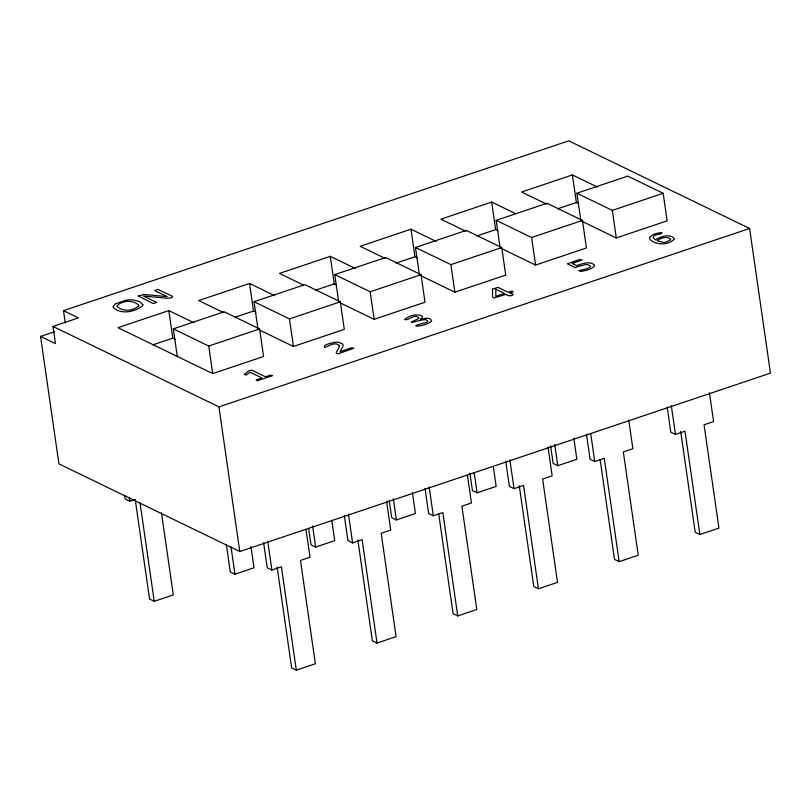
<?xml version="1.0" encoding="UTF-8"?>
<svg xmlns="http://www.w3.org/2000/svg" width="811" height="811" viewBox="0 0 811 811"><rect width="100%" height="100%" fill="white"/><g stroke="black" fill="none" stroke-linecap="round" stroke-linejoin="round"><path stroke-width="1.22" d="M65.265 322.96L63.491 310.664L568.744 140.83L749.607 228.469L770.45 373.131L239.772 551.51L58.919 463.872L40.55 336.423L54.418 331.77M40.55 336.423L55.462 343.651L52.989 326.438L78.403 317.892L63.491 310.664M193.93 322.748L168.84 310.593L118.001 327.685L212.715 373.587L263.565 356.495L259.591 328.942L224.16 311.769L173.321 328.86L177.295 356.414M274.645 295.62L249.555 283.465L198.715 300.557L223.795 312.711M355.36 268.492L330.27 256.337L279.43 273.429L303.375 285.026M436.065 241.364L410.984 229.209L360.145 246.291L385.225 258.456M515.644 213.678L491.699 202.071L440.86 219.163L465.94 231.317M597.494 187.098L572.414 174.943L521.564 192.035L546.655 204.19M258.01 329.286L254.036 301.733L304.875 284.641L340.306 301.814L344.28 329.367L293.43 346.459L259.114 329.824M338.724 302.158L334.75 274.605L385.59 257.513L421.021 274.676L424.984 302.229L374.145 319.321L339.829 302.696M419.429 275.03L415.465 247.477L466.305 230.385L501.735 247.548L505.699 275.101L454.859 292.193L420.544 275.568M500.144 247.892L496.18 220.339L547.019 203.257L582.45 220.42L586.414 247.973L535.574 265.065L501.259 248.43M580.858 220.764L576.895 193.211L627.734 176.119L663.155 193.292L667.129 220.845L616.289 237.937L581.963 221.302M152.711 344.908L172.814 338.146L175.095 339.251M234.612 317.375L253.529 311.019L255.81 312.123M315.327 290.247L334.244 283.891L336.524 284.996M396.042 263.119L414.958 256.763L417.239 257.868M476.746 235.991L495.673 229.625L497.954 230.729M557.461 208.863L576.378 202.497L578.659 203.602M173.321 328.86L208.751 346.033L259.591 328.942M254.036 301.733L289.466 318.895L340.306 301.814M334.75 274.605L370.171 291.767L421.021 274.676M415.465 247.477L450.886 264.639L501.735 247.548M496.18 220.339L531.6 237.511L582.45 220.42M576.895 193.211L612.315 210.384L663.155 193.292M52.989 326.438L218.929 406.848L749.607 228.469M124.61 495.186L125.147 498.937L129.811 501.198L134.575 499.596M135.214 499.475L149.569 599.065L154.232 601.326L173.301 594.919L161.46 512.745M226.34 544.546L230.283 571.937L234.947 574.198L254.015 567.781L250.964 546.624M308.667 528.62L310.998 544.799L315.661 547.06L334.73 540.653L331.851 520.733M389.199 500.245L391.713 517.671L396.376 519.932L415.435 513.525L412.393 492.358M469.914 473.117L472.428 490.543L477.091 492.804L496.15 486.397L493.281 466.477M550.628 445.979L553.143 463.416L557.796 465.676L576.864 459.259L573.813 438.102M263.616 542.741L267.224 567.791L271.888 570.042L281.417 566.838L296.309 670.17L315.378 663.763L300.486 560.431L310.015 557.228L306.051 529.674M344.33 515.603L347.939 540.653L352.603 542.914L362.132 539.71L377.024 643.042L396.092 636.635L381.2 533.303L390.73 530.1L386.583 501.289M425.045 488.475L428.654 513.525L433.317 515.786L442.847 512.582L457.739 615.914L476.807 609.507L461.915 506.176L471.444 502.972L467.471 475.418M505.76 461.347L509.369 486.397L514.032 488.658L523.561 485.454L538.453 588.776L557.512 582.369L542.63 479.037L552.159 475.834L548.013 447.033M586.475 434.22L590.084 459.269L594.737 461.53L604.276 458.316L619.168 561.648L638.227 555.241L623.345 451.909L632.874 448.706L628.718 419.905M667.179 407.081L670.788 432.131L675.451 434.392L684.991 431.188L699.873 534.52L718.941 528.113L704.049 424.782L713.589 421.578L709.432 392.767M699.873 534.52L695.22 532.259L680.682 431.422M619.168 561.648L614.505 559.387L600.15 459.796M538.453 588.776L533.79 586.525L519.253 485.677M457.739 615.914L453.075 613.653L438.721 514.052M377.024 643.042L372.361 640.781L357.833 539.944M296.309 670.17L291.646 667.909L277.119 567.071M671.305 405.591L675.451 434.392M612.315 210.384L616.289 237.937M572.414 174.943L576.378 202.497M590.773 433.966L594.737 461.53M531.6 237.511L535.574 265.065M554.754 444.509L557.796 465.676M491.699 202.071L495.673 229.625M509.876 459.847L514.032 488.658M450.886 264.639L454.859 292.193M474.212 472.884L477.091 492.804M410.984 229.209L414.958 256.763M429.161 486.975L433.317 515.786M370.171 291.767L374.145 319.321M393.325 498.765L396.376 519.932M330.27 256.337L334.244 283.891M348.446 514.113L352.603 542.914M289.466 318.895L293.43 346.459M312.61 525.903L315.661 547.06M249.555 283.465L253.529 311.019M267.731 541.241L271.888 570.042M218.929 406.848L239.772 551.51M208.751 346.033L212.715 373.587M231.003 546.807L234.947 574.198M168.84 310.593L172.814 338.146M140.06 502.972L154.232 601.326M129.263 497.437L129.811 501.198M492.551 289.152L492.551 296.988L493.899 298.012L506.186 294.251C507.544 297.414 518.28 294.951 509.744 293.055L513.12 291.737L511.822 291.119L508.021 292.224L497.995 287.358L492.551 289.152M244.304 374.459L246.179 375.098L250.031 372.198L261.973 377.987L256.144 379.994L257.371 380.754L272.384 375.706L270.742 375.087L265.532 376.791L251.532 370.049L248.46 370.992L244.304 374.459M339.292 345.922C339.779 348.659 332.632 354.559 338.653 353.586L353.809 348.304L351.65 347.767L340.002 351.68L342.881 346.571L343.073 344.918L342.414 343.813L339.089 342.404A7.157 2.514 -8.2 0 0 334.771 342.384C332.52 342.789 322.18 344.705 324.735 347.361C329.013 346.338 334.061 341.674 338.775 345.01L339.292 345.922M142.797 304.591L142.645 305.605C135.234 312.103 120.109 315.063 112.942 306.943L115.294 303.841L125.746 300.283A10.938 3.852 -8.2 0 1 133.308 299.908L139.664 301.662L142.797 304.591M649.52 237.501L649.895 239.498C656.332 245.317 669.085 245.611 674.529 238.708C669.866 233.233 660.559 236.65 655.268 239.894L653.108 237.39C653.514 233.71 663.57 234.714 661.756 232.625C657.488 232.747 652.348 234.126 649.52 237.501M418.75 317.77L418.527 318.611C399.205 327.705 424.741 317.405 426.87 320.213A5.201 1.825 -8.2 0 1 426.241 322.565C402.165 327.938 426.819 327.127 431.645 320.71L430.317 318.895A7.066 2.484 -8.2 0 0 426.028 318.267L420.311 319.199L421.953 318.226L422.531 316.422C417.138 313.056 408.876 315.743 404.598 319.514C408.926 321.085 414.086 313.269 418.75 317.77M138.296 295.995L153.259 303.557L156.645 302.422L143.415 296.005L165.981 298.154C167.776 298.336 172.591 298.367 172.692 296.441L157.952 289.375L154.577 290.51L167.218 296.654L143.932 294.454L138.296 295.995M579.105 270.59L580.575 271.411L583.616 270.955A18.247 6.417 -8.2 0 0 590.367 268.907L594.159 266.566L594.554 265.075C589.688 260.625 582.075 263.818 576.621 265.623L572.221 263.494L582.095 259.966L579.936 259.398L567.355 263.788L574.877 267.498L585.532 264.548L587.732 264.599L590.509 266.008L589.678 267.427L586.495 268.867L579.105 270.59M138.671 305.747C133.602 311.242 122.643 311.829 117.149 306.497L117.068 305.767C122.167 300.293 133.055 299.725 138.569 305.007L138.671 305.747M670.565 239.752L666.439 241.962A4.481 1.581 -8.2 0 1 662.638 242.327L656.991 240.685C660.691 238.049 666.358 235.96 670.393 238.9L670.565 239.752M495.845 289.243L495.815 296.319L504.462 293.42L495.845 289.243"/></g></svg>
